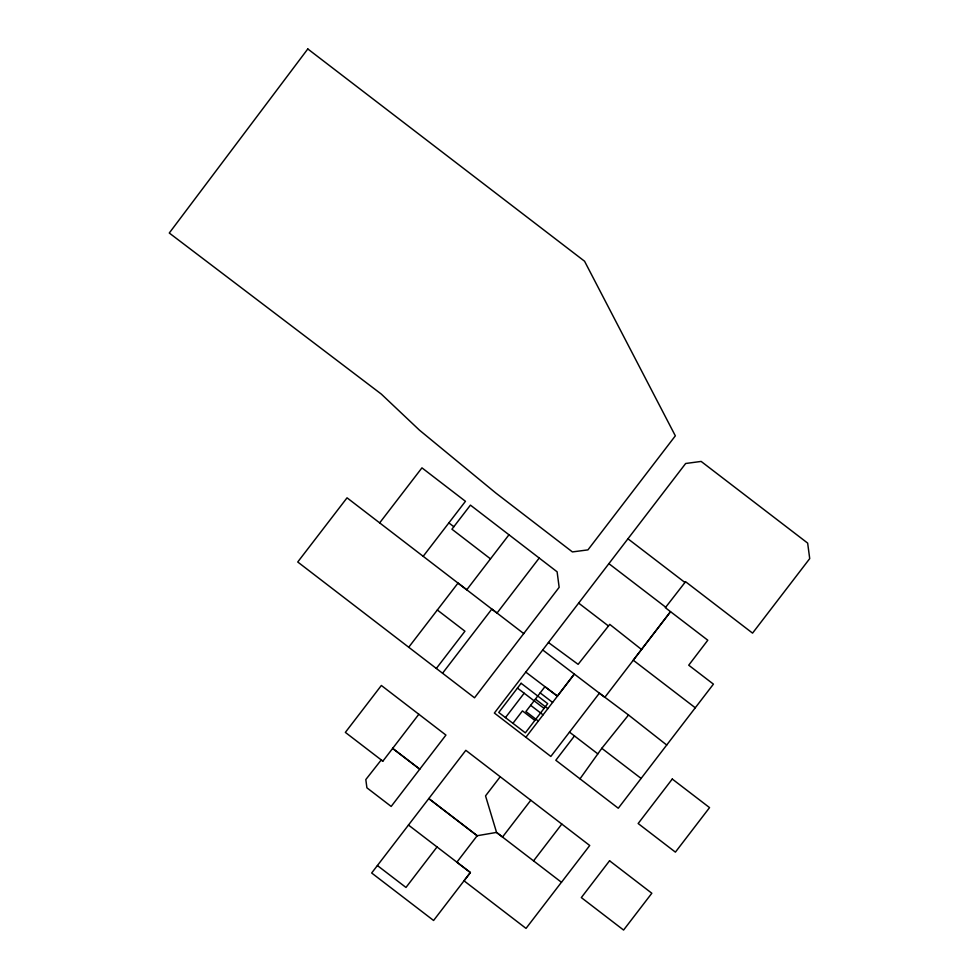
<?xml version="1.0" encoding="UTF-8"?>
<svg xmlns="http://www.w3.org/2000/svg" width="979" height="979" viewBox="0 0 979 979"><rect width="100%" height="100%" fill="white"/><g stroke="black" fill="none" stroke-linecap="round" stroke-linejoin="round"><path stroke-width="1.47" d="M579.984 778.843L601.84 748.262L628.518 715L666.711 745.019L618.275 808.238L555.815 760.255L574.502 735.902M418.828 714.266L382.862 761.16L345.354 732.39L381.357 685.471L445.934 735.082L391.172 806.439L366.905 787.814L365.816 779.553L381.21 759.985L382.777 761.172M408.451 825.04L470.373 872.522L433.587 920.48L371.665 872.999L465.82 750.33L589.725 845.501L561.518 882.25M666.711 745.019L713.422 684.137L688.726 665.194L707.793 640.217L665.341 607.69L685.557 581.697L752.557 633.132L809.719 558.605L807.651 543.1L701.148 461.427L685.655 463.495L494.371 713.042L550.834 756.437L599.429 693.108M505.458 717.607L524.157 693.218M512.923 723.322L522.443 710.901L534.864 720.422M437.038 846.945L405.979 887.451L377.392 865.546M525.894 737.273L574.379 674.041M500.22 776.751L485.535 795.878L496.561 832.407L502.533 837.008L530.802 800.235M477.165 835.736L456.875 862.193L470.373 872.522L464.022 880.819L526.029 928.398L561.432 882.263L496.475 832.419L477.165 835.736L428.741 798.583M695.261 707.768L633.254 660.213L670.529 611.667L604.826 697.317L542.684 649.946M533.592 860.835L561.824 824.049M379.619 522.945L421.949 467.852L465.453 501.309L423.136 556.378M490.467 558.85L451.931 529.198L470.434 505.127L557.112 571.809L559.156 587.339L474.521 697.794L297.738 561.995L347.043 497.821L523.765 633.597M408.72 647.241L458.025 583.068L466.75 589.799L508.97 534.779M436.328 668.461L464.939 631.21L437.332 610.015M442.557 673.222L491.825 609.085L497.026 613.062L539.209 558.042M548.411 642.493L578.124 664.349L609.746 624.369L641.514 649.481M557.332 696.155L574.306 674.054M628.518 715L599.344 693.12M525.723 672.047L557.418 696.142L544.936 686.683L525.894 711.537L538.315 721.058M517.438 688.09L544.079 708.404M540.175 692.899L552.597 702.42M535.415 699.116L547.836 708.637M530.655 705.321L543.076 714.841M627.931 538.78L684.933 582.481M608.865 563.635L665.72 607.213M578.626 603.088L608.485 625.997M448.871 522.908L453.84 526.726M601.755 748.274L641.123 778.44M392.652 748.384L419.795 769.2L392.579 748.397M428.814 798.57L477.238 835.723M569.448 732.096L597.826 753.867M307.798 48.95L169.281 233.026L381.308 394.084L419.465 430.16L495.839 493.037L572.409 551.923L587.938 549.88L675.339 435.839L584.561 261.222L307.798 48.95M521.122 683.281L498.752 712.467L525.344 732.843L547.702 703.656L521.122 683.281M609.562 860.774L581.33 897.584L623.586 930.05L651.83 893.24L609.562 860.774M672.267 779.039L638.149 823.523L675.4 852.134L709.555 807.614L672.267 779.039"/></g></svg>
